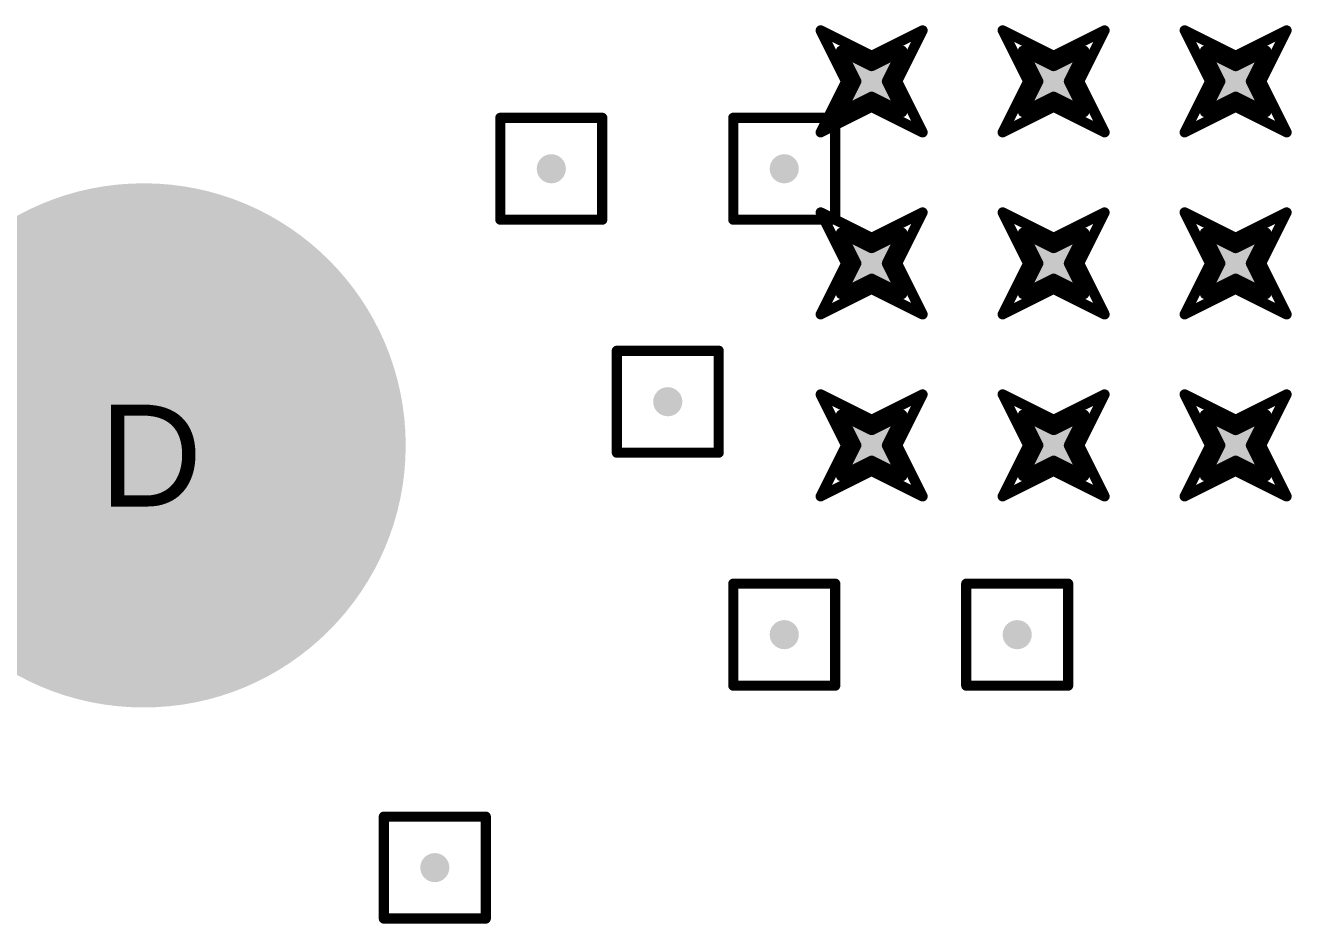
# Model space of a CAD drawing. Header units: inches. Extents: x 0 to 17, y 0 to 4.
# Drawn here: x 1.5822 to 1.9246, y 3.473 to 3.7159 of the extents above; entities that cross this region are included whole.
import ezdxf

# ---------------------------------------------------------------- set-up
doc = ezdxf.new("R2010")
doc.units = ezdxf.units.IN
doc.header["$MEASUREMENT"] = 0
for name, color, linetype in [('Drill Drawing', 1, 'Continuous'), ('Pad Holes', 156, 'Continuous'), ('Via Holes', 16, 'Continuous')]:
    doc.layers.add(name, color=color, linetype=linetype)
doc.styles.add('Arial', font='', dxfattribs={"height": 0.2})
doc.styles.get('Arial').set_extended_font_data('Arial')

# ---------------------------------------------------------------- blocks, each defined once
blk = doc.blocks.new('123A_30M00_33')
at = {"layer": 'Pad Holes'}
h = blk.add_hatch(color=7, dxfattribs=at)
edge = h.paths.add_edge_path()
edge.add_arc((0, -1.59449), 0.07087, 0, 360)

msp = doc.modelspace()

# ---------------------------------------------------------------- hatches: boundary and pattern name
at = {"layer": 'Via Holes'}
h = msp.add_hatch(color=7, dxfattribs=at)
edge = h.paths.add_edge_path()
edge.add_arc((1.81102, 3.70079), 0.00787, 0, 360)
h = msp.add_hatch(color=7, dxfattribs=at)
edge = h.paths.add_edge_path()
edge.add_arc((1.86024, 3.70079), 0.00787, 0, 360)
h = msp.add_hatch(color=7, dxfattribs=at)
edge = h.paths.add_edge_path()
edge.add_arc((1.90945, 3.70079), 0.00787, 0, 360)
h = msp.add_hatch(color=7, dxfattribs=at)
edge = h.paths.add_edge_path()
edge.add_arc((1.72441, 3.67716), 0.00394, 0, 360)
h = msp.add_hatch(color=7, dxfattribs=at)
edge = h.paths.add_edge_path()
edge.add_arc((1.7874, 3.67716), 0.00394, 0, 360)
h = msp.add_hatch(color=7, dxfattribs=at)
edge = h.paths.add_edge_path()
edge.add_arc((1.81102, 3.65157), 0.00787, 0, 360)
h = msp.add_hatch(color=7, dxfattribs=at)
edge = h.paths.add_edge_path()
edge.add_arc((1.86024, 3.65157), 0.00787, 0, 360)
h = msp.add_hatch(color=7, dxfattribs=at)
edge = h.paths.add_edge_path()
edge.add_arc((1.90945, 3.65157), 0.00787, 0, 360)
h = msp.add_hatch(color=7, dxfattribs=at)
edge = h.paths.add_edge_path()
edge.add_arc((1.7559, 3.61417), 0.00394, 0, 360)
h = msp.add_hatch(color=7, dxfattribs=at)
edge = h.paths.add_edge_path()
edge.add_arc((1.81102, 3.60236), 0.00787, 0, 360)
h = msp.add_hatch(color=7, dxfattribs=at)
edge = h.paths.add_edge_path()
edge.add_arc((1.86024, 3.60236), 0.00787, 0, 360)
h = msp.add_hatch(color=7, dxfattribs=at)
edge = h.paths.add_edge_path()
edge.add_arc((1.90945, 3.60236), 0.00787, 0, 360)
h = msp.add_hatch(color=7, dxfattribs=at)
edge = h.paths.add_edge_path()
edge.add_arc((1.7874, 3.55118), 0.00394, 0, 360)
h = msp.add_hatch(color=7, dxfattribs=at)
edge = h.paths.add_edge_path()
edge.add_arc((1.85039, 3.55118), 0.00394, 0, 360)
h = msp.add_hatch(color=7, dxfattribs=at)
edge = h.paths.add_edge_path()
edge.add_arc((1.69291, 3.48819), 0.00394, 0, 360)

# ---------------------------------------------------------------- linework, layer by layer
at = {"layer": 'Drill Drawing'}
for points in [[(1.79724, 3.71457, 0.00276, 0.00276, 0), (1.81102, 3.70768, 0.00276, 0.00276, 0)], [(1.79724, 3.71457, 0.00276, 0.00276, 0), (1.80413, 3.70079, 0.00276, 0.00276, 0)], [(1.81102, 3.70768, 0.00276, 0.00276, 0), (1.8248, 3.71457, 0.00276, 0.00276, 0)], [(1.81791, 3.70079, 0.00276, 0.00276, 0), (1.8248, 3.71457, 0.00276, 0.00276, 0)], [(1.84646, 3.71457, 0.00276, 0.00276, 0), (1.86024, 3.70768, 0.00276, 0.00276, 0)], [(1.84646, 3.71457, 0.00276, 0.00276, 0), (1.85335, 3.70079, 0.00276, 0.00276, 0)], [(1.86024, 3.70768, 0.00276, 0.00276, 0), (1.87402, 3.71457, 0.00276, 0.00276, 0)], [(1.86713, 3.70079, 0.00276, 0.00276, 0), (1.87402, 3.71457, 0.00276, 0.00276, 0)], [(1.89567, 3.71457, 0.00276, 0.00276, 0), (1.90945, 3.70768, 0.00276, 0.00276, 0)], [(1.89567, 3.71457, 0.00276, 0.00276, 0), (1.90256, 3.70079, 0.00276, 0.00276, 0)], [(1.90945, 3.70768, 0.00276, 0.00276, 0), (1.92323, 3.71457, 0.00276, 0.00276, 0)], [(1.91634, 3.70079, 0.00276, 0.00276, 0), (1.92323, 3.71457, 0.00276, 0.00276, 0)], [(1.80276, 3.70906, 0.00276, 0.00276, 0), (1.81102, 3.70492, 0.00276, 0.00276, 0)], [(1.80276, 3.70906, 0.00276, 0.00276, 0), (1.80689, 3.70079, 0.00276, 0.00276, 0)], [(1.81102, 3.70492, 0.00276, 0.00276, 0), (1.81929, 3.70906, 0.00276, 0.00276, 0)], [(1.81516, 3.70079, 0.00276, 0.00276, 0), (1.81929, 3.70906, 0.00276, 0.00276, 0)], [(1.85197, 3.70906, 0.00276, 0.00276, 0), (1.86024, 3.70492, 0.00276, 0.00276, 0)], [(1.85197, 3.70906, 0.00276, 0.00276, 0), (1.8561, 3.70079, 0.00276, 0.00276, 0)], [(1.86024, 3.70492, 0.00276, 0.00276, 0), (1.8685, 3.70906, 0.00276, 0.00276, 0)], [(1.86437, 3.70079, 0.00276, 0.00276, 0), (1.8685, 3.70906, 0.00276, 0.00276, 0)], [(1.90118, 3.70906, 0.00276, 0.00276, 0), (1.90945, 3.70492, 0.00276, 0.00276, 0)], [(1.90118, 3.70906, 0.00276, 0.00276, 0), (1.90531, 3.70079, 0.00276, 0.00276, 0)], [(1.90945, 3.70492, 0.00276, 0.00276, 0), (1.91772, 3.70906, 0.00276, 0.00276, 0)], [(1.91358, 3.70079, 0.00276, 0.00276, 0), (1.91772, 3.70906, 0.00276, 0.00276, 0)], [(1.79724, 3.68701, 0.00276, 0.00276, 0), (1.80413, 3.70079, 0.00276, 0.00276, 0)], [(1.80276, 3.69252, 0.00276, 0.00276, 0), (1.80689, 3.70079, 0.00276, 0.00276, 0)], [(1.81516, 3.70079, 0.00276, 0.00276, 0), (1.81929, 3.69252, 0.00276, 0.00276, 0)], [(1.81791, 3.70079, 0.00276, 0.00276, 0), (1.8248, 3.68701, 0.00276, 0.00276, 0)], [(1.84646, 3.68701, 0.00276, 0.00276, 0), (1.85335, 3.70079, 0.00276, 0.00276, 0)], [(1.85197, 3.69252, 0.00276, 0.00276, 0), (1.8561, 3.70079, 0.00276, 0.00276, 0)], [(1.86437, 3.70079, 0.00276, 0.00276, 0), (1.8685, 3.69252, 0.00276, 0.00276, 0)], [(1.86713, 3.70079, 0.00276, 0.00276, 0), (1.87402, 3.68701, 0.00276, 0.00276, 0)], [(1.89567, 3.68701, 0.00276, 0.00276, 0), (1.90256, 3.70079, 0.00276, 0.00276, 0)], [(1.90118, 3.69252, 0.00276, 0.00276, 0), (1.90531, 3.70079, 0.00276, 0.00276, 0)], [(1.91358, 3.70079, 0.00276, 0.00276, 0), (1.91772, 3.69252, 0.00276, 0.00276, 0)], [(1.91634, 3.70079, 0.00276, 0.00276, 0), (1.92323, 3.68701, 0.00276, 0.00276, 0)], [(1.79724, 3.68701, 0.00276, 0.00276, 0), (1.81102, 3.6939, 0.00276, 0.00276, 0)], [(1.80276, 3.69252, 0.00276, 0.00276, 0), (1.81102, 3.69665, 0.00276, 0.00276, 0)], [(1.81102, 3.69665, 0.00276, 0.00276, 0), (1.81929, 3.69252, 0.00276, 0.00276, 0)], [(1.81102, 3.6939, 0.00276, 0.00276, 0), (1.8248, 3.68701, 0.00276, 0.00276, 0)], [(1.84646, 3.68701, 0.00276, 0.00276, 0), (1.86024, 3.6939, 0.00276, 0.00276, 0)], [(1.85197, 3.69252, 0.00276, 0.00276, 0), (1.86024, 3.69665, 0.00276, 0.00276, 0)], [(1.86024, 3.69665, 0.00276, 0.00276, 0), (1.8685, 3.69252, 0.00276, 0.00276, 0)], [(1.86024, 3.6939, 0.00276, 0.00276, 0), (1.87402, 3.68701, 0.00276, 0.00276, 0)], [(1.89567, 3.68701, 0.00276, 0.00276, 0), (1.90945, 3.6939, 0.00276, 0.00276, 0)], [(1.90118, 3.69252, 0.00276, 0.00276, 0), (1.90945, 3.69665, 0.00276, 0.00276, 0)], [(1.90945, 3.69665, 0.00276, 0.00276, 0), (1.91772, 3.69252, 0.00276, 0.00276, 0)], [(1.90945, 3.6939, 0.00276, 0.00276, 0), (1.92323, 3.68701, 0.00276, 0.00276, 0)], [(1.71063, 3.69094, 0.00276, 0.00276, 0), (1.73819, 3.69094, 0.00276, 0.00276, 0)], [(1.71063, 3.66338, 0.00276, 0.00276, 0), (1.71063, 3.69094, 0.00276, 0.00276, 0)], [(1.73819, 3.66338, 0.00276, 0.00276, 0), (1.73819, 3.69094, 0.00276, 0.00276, 0)], [(1.77362, 3.69094, 0.00276, 0.00276, 0), (1.80118, 3.69094, 0.00276, 0.00276, 0)], [(1.77362, 3.66338, 0.00276, 0.00276, 0), (1.77362, 3.69094, 0.00276, 0.00276, 0)], [(1.80118, 3.66338, 0.00276, 0.00276, 0), (1.80118, 3.69094, 0.00276, 0.00276, 0)], [(1.71063, 3.66338, 0.00276, 0.00276, 0), (1.73819, 3.66338, 0.00276, 0.00276, 0)], [(1.77362, 3.66338, 0.00276, 0.00276, 0), (1.80118, 3.66338, 0.00276, 0.00276, 0)], [(1.79724, 3.66535, 0.00276, 0.00276, 0), (1.81102, 3.65846, 0.00276, 0.00276, 0)], [(1.79724, 3.66535, 0.00276, 0.00276, 0), (1.80413, 3.65157, 0.00276, 0.00276, 0)], [(1.81102, 3.65846, 0.00276, 0.00276, 0), (1.8248, 3.66535, 0.00276, 0.00276, 0)], [(1.81791, 3.65157, 0.00276, 0.00276, 0), (1.8248, 3.66535, 0.00276, 0.00276, 0)], [(1.84646, 3.66535, 0.00276, 0.00276, 0), (1.86024, 3.65846, 0.00276, 0.00276, 0)], [(1.84646, 3.66535, 0.00276, 0.00276, 0), (1.85335, 3.65157, 0.00276, 0.00276, 0)], [(1.86024, 3.65846, 0.00276, 0.00276, 0), (1.87402, 3.66535, 0.00276, 0.00276, 0)], [(1.86713, 3.65157, 0.00276, 0.00276, 0), (1.87402, 3.66535, 0.00276, 0.00276, 0)], [(1.89567, 3.66535, 0.00276, 0.00276, 0), (1.90945, 3.65846, 0.00276, 0.00276, 0)], [(1.89567, 3.66535, 0.00276, 0.00276, 0), (1.90256, 3.65157, 0.00276, 0.00276, 0)], [(1.90945, 3.65846, 0.00276, 0.00276, 0), (1.92323, 3.66535, 0.00276, 0.00276, 0)], [(1.91634, 3.65157, 0.00276, 0.00276, 0), (1.92323, 3.66535, 0.00276, 0.00276, 0)], [(1.80276, 3.65984, 0.00276, 0.00276, 0), (1.81102, 3.65571, 0.00276, 0.00276, 0)], [(1.80276, 3.65984, 0.00276, 0.00276, 0), (1.80689, 3.65157, 0.00276, 0.00276, 0)], [(1.81102, 3.65571, 0.00276, 0.00276, 0), (1.81929, 3.65984, 0.00276, 0.00276, 0)], [(1.81516, 3.65157, 0.00276, 0.00276, 0), (1.81929, 3.65984, 0.00276, 0.00276, 0)], [(1.85197, 3.65984, 0.00276, 0.00276, 0), (1.86024, 3.65571, 0.00276, 0.00276, 0)], [(1.85197, 3.65984, 0.00276, 0.00276, 0), (1.8561, 3.65157, 0.00276, 0.00276, 0)], [(1.86024, 3.65571, 0.00276, 0.00276, 0), (1.8685, 3.65984, 0.00276, 0.00276, 0)], [(1.86437, 3.65157, 0.00276, 0.00276, 0), (1.8685, 3.65984, 0.00276, 0.00276, 0)], [(1.90118, 3.65984, 0.00276, 0.00276, 0), (1.90945, 3.65571, 0.00276, 0.00276, 0)], [(1.90118, 3.65984, 0.00276, 0.00276, 0), (1.90531, 3.65157, 0.00276, 0.00276, 0)], [(1.90945, 3.65571, 0.00276, 0.00276, 0), (1.91772, 3.65984, 0.00276, 0.00276, 0)], [(1.91358, 3.65157, 0.00276, 0.00276, 0), (1.91772, 3.65984, 0.00276, 0.00276, 0)], [(1.79724, 3.63779, 0.00276, 0.00276, 0), (1.80413, 3.65157, 0.00276, 0.00276, 0)], [(1.80276, 3.64331, 0.00276, 0.00276, 0), (1.80689, 3.65157, 0.00276, 0.00276, 0)], [(1.81516, 3.65157, 0.00276, 0.00276, 0), (1.81929, 3.64331, 0.00276, 0.00276, 0)], [(1.81791, 3.65157, 0.00276, 0.00276, 0), (1.8248, 3.63779, 0.00276, 0.00276, 0)], [(1.84646, 3.63779, 0.00276, 0.00276, 0), (1.85335, 3.65157, 0.00276, 0.00276, 0)], [(1.85197, 3.64331, 0.00276, 0.00276, 0), (1.8561, 3.65157, 0.00276, 0.00276, 0)], [(1.86437, 3.65157, 0.00276, 0.00276, 0), (1.8685, 3.64331, 0.00276, 0.00276, 0)], [(1.86713, 3.65157, 0.00276, 0.00276, 0), (1.87402, 3.63779, 0.00276, 0.00276, 0)], [(1.89567, 3.63779, 0.00276, 0.00276, 0), (1.90256, 3.65157, 0.00276, 0.00276, 0)], [(1.90118, 3.64331, 0.00276, 0.00276, 0), (1.90531, 3.65157, 0.00276, 0.00276, 0)], [(1.91358, 3.65157, 0.00276, 0.00276, 0), (1.91772, 3.64331, 0.00276, 0.00276, 0)], [(1.91634, 3.65157, 0.00276, 0.00276, 0), (1.92323, 3.63779, 0.00276, 0.00276, 0)], [(1.80276, 3.64331, 0.00276, 0.00276, 0), (1.81102, 3.64744, 0.00276, 0.00276, 0)], [(1.81102, 3.64744, 0.00276, 0.00276, 0), (1.81929, 3.64331, 0.00276, 0.00276, 0)], [(1.85197, 3.64331, 0.00276, 0.00276, 0), (1.86024, 3.64744, 0.00276, 0.00276, 0)], [(1.86024, 3.64744, 0.00276, 0.00276, 0), (1.8685, 3.64331, 0.00276, 0.00276, 0)], [(1.90118, 3.64331, 0.00276, 0.00276, 0), (1.90945, 3.64744, 0.00276, 0.00276, 0)], [(1.90945, 3.64744, 0.00276, 0.00276, 0), (1.91772, 3.64331, 0.00276, 0.00276, 0)], [(1.79724, 3.63779, 0.00276, 0.00276, 0), (1.81102, 3.64468, 0.00276, 0.00276, 0)], [(1.81102, 3.64468, 0.00276, 0.00276, 0), (1.8248, 3.63779, 0.00276, 0.00276, 0)], [(1.84646, 3.63779, 0.00276, 0.00276, 0), (1.86024, 3.64468, 0.00276, 0.00276, 0)], [(1.86024, 3.64468, 0.00276, 0.00276, 0), (1.87402, 3.63779, 0.00276, 0.00276, 0)], [(1.89567, 3.63779, 0.00276, 0.00276, 0), (1.90945, 3.64468, 0.00276, 0.00276, 0)], [(1.90945, 3.64468, 0.00276, 0.00276, 0), (1.92323, 3.63779, 0.00276, 0.00276, 0)], [(1.74212, 3.62795, 0.00276, 0.00276, 0), (1.76968, 3.62795, 0.00276, 0.00276, 0)], [(1.74212, 3.60039, 0.00276, 0.00276, 0), (1.74212, 3.62795, 0.00276, 0.00276, 0)], [(1.76968, 3.60039, 0.00276, 0.00276, 0), (1.76968, 3.62795, 0.00276, 0.00276, 0)], [(1.79724, 3.61614, 0.00276, 0.00276, 0), (1.81102, 3.60925, 0.00276, 0.00276, 0)], [(1.79724, 3.61614, 0.00276, 0.00276, 0), (1.80413, 3.60236, 0.00276, 0.00276, 0)], [(1.81102, 3.60925, 0.00276, 0.00276, 0), (1.8248, 3.61614, 0.00276, 0.00276, 0)], [(1.81791, 3.60236, 0.00276, 0.00276, 0), (1.8248, 3.61614, 0.00276, 0.00276, 0)], [(1.84646, 3.61614, 0.00276, 0.00276, 0), (1.86024, 3.60925, 0.00276, 0.00276, 0)], [(1.84646, 3.61614, 0.00276, 0.00276, 0), (1.85335, 3.60236, 0.00276, 0.00276, 0)], [(1.86024, 3.60925, 0.00276, 0.00276, 0), (1.87402, 3.61614, 0.00276, 0.00276, 0)], [(1.86713, 3.60236, 0.00276, 0.00276, 0), (1.87402, 3.61614, 0.00276, 0.00276, 0)], [(1.89567, 3.61614, 0.00276, 0.00276, 0), (1.90945, 3.60925, 0.00276, 0.00276, 0)], [(1.89567, 3.61614, 0.00276, 0.00276, 0), (1.90256, 3.60236, 0.00276, 0.00276, 0)], [(1.90945, 3.60925, 0.00276, 0.00276, 0), (1.92323, 3.61614, 0.00276, 0.00276, 0)], [(1.91634, 3.60236, 0.00276, 0.00276, 0), (1.92323, 3.61614, 0.00276, 0.00276, 0)], [(1.80276, 3.61063, 0.00276, 0.00276, 0), (1.81102, 3.6065, 0.00276, 0.00276, 0)], [(1.80276, 3.61063, 0.00276, 0.00276, 0), (1.80689, 3.60236, 0.00276, 0.00276, 0)], [(1.81102, 3.6065, 0.00276, 0.00276, 0), (1.81929, 3.61063, 0.00276, 0.00276, 0)], [(1.81516, 3.60236, 0.00276, 0.00276, 0), (1.81929, 3.61063, 0.00276, 0.00276, 0)], [(1.85197, 3.61063, 0.00276, 0.00276, 0), (1.86024, 3.6065, 0.00276, 0.00276, 0)], [(1.85197, 3.61063, 0.00276, 0.00276, 0), (1.8561, 3.60236, 0.00276, 0.00276, 0)], [(1.86024, 3.6065, 0.00276, 0.00276, 0), (1.8685, 3.61063, 0.00276, 0.00276, 0)], [(1.86437, 3.60236, 0.00276, 0.00276, 0), (1.8685, 3.61063, 0.00276, 0.00276, 0)], [(1.90118, 3.61063, 0.00276, 0.00276, 0), (1.90945, 3.6065, 0.00276, 0.00276, 0)], [(1.90118, 3.61063, 0.00276, 0.00276, 0), (1.90531, 3.60236, 0.00276, 0.00276, 0)], [(1.90945, 3.6065, 0.00276, 0.00276, 0), (1.91772, 3.61063, 0.00276, 0.00276, 0)], [(1.91358, 3.60236, 0.00276, 0.00276, 0), (1.91772, 3.61063, 0.00276, 0.00276, 0)], [(1.79724, 3.58858, 0.00276, 0.00276, 0), (1.80413, 3.60236, 0.00276, 0.00276, 0)], [(1.80276, 3.59409, 0.00276, 0.00276, 0), (1.80689, 3.60236, 0.00276, 0.00276, 0)], [(1.81516, 3.60236, 0.00276, 0.00276, 0), (1.81929, 3.59409, 0.00276, 0.00276, 0)], [(1.81791, 3.60236, 0.00276, 0.00276, 0), (1.8248, 3.58858, 0.00276, 0.00276, 0)], [(1.84646, 3.58858, 0.00276, 0.00276, 0), (1.85335, 3.60236, 0.00276, 0.00276, 0)], [(1.85197, 3.59409, 0.00276, 0.00276, 0), (1.8561, 3.60236, 0.00276, 0.00276, 0)], [(1.86437, 3.60236, 0.00276, 0.00276, 0), (1.8685, 3.59409, 0.00276, 0.00276, 0)], [(1.86713, 3.60236, 0.00276, 0.00276, 0), (1.87402, 3.58858, 0.00276, 0.00276, 0)], [(1.89567, 3.58858, 0.00276, 0.00276, 0), (1.90256, 3.60236, 0.00276, 0.00276, 0)], [(1.90118, 3.59409, 0.00276, 0.00276, 0), (1.90531, 3.60236, 0.00276, 0.00276, 0)], [(1.91358, 3.60236, 0.00276, 0.00276, 0), (1.91772, 3.59409, 0.00276, 0.00276, 0)], [(1.91634, 3.60236, 0.00276, 0.00276, 0), (1.92323, 3.58858, 0.00276, 0.00276, 0)], [(1.74212, 3.60039, 0.00276, 0.00276, 0), (1.76968, 3.60039, 0.00276, 0.00276, 0)], [(1.80276, 3.59409, 0.00276, 0.00276, 0), (1.81102, 3.59823, 0.00276, 0.00276, 0)], [(1.81102, 3.59823, 0.00276, 0.00276, 0), (1.81929, 3.59409, 0.00276, 0.00276, 0)], [(1.85197, 3.59409, 0.00276, 0.00276, 0), (1.86024, 3.59823, 0.00276, 0.00276, 0)], [(1.86024, 3.59823, 0.00276, 0.00276, 0), (1.8685, 3.59409, 0.00276, 0.00276, 0)], [(1.90118, 3.59409, 0.00276, 0.00276, 0), (1.90945, 3.59823, 0.00276, 0.00276, 0)], [(1.90945, 3.59823, 0.00276, 0.00276, 0), (1.91772, 3.59409, 0.00276, 0.00276, 0)], [(1.79724, 3.58858, 0.00276, 0.00276, 0), (1.81102, 3.59547, 0.00276, 0.00276, 0)], [(1.81102, 3.59547, 0.00276, 0.00276, 0), (1.8248, 3.58858, 0.00276, 0.00276, 0)], [(1.84646, 3.58858, 0.00276, 0.00276, 0), (1.86024, 3.59547, 0.00276, 0.00276, 0)], [(1.86024, 3.59547, 0.00276, 0.00276, 0), (1.87402, 3.58858, 0.00276, 0.00276, 0)], [(1.89567, 3.58858, 0.00276, 0.00276, 0), (1.90945, 3.59547, 0.00276, 0.00276, 0)], [(1.90945, 3.59547, 0.00276, 0.00276, 0), (1.92323, 3.58858, 0.00276, 0.00276, 0)], [(1.77362, 3.56496, 0.00276, 0.00276, 0), (1.80118, 3.56496, 0.00276, 0.00276, 0)], [(1.77362, 3.5374, 0.00276, 0.00276, 0), (1.77362, 3.56496, 0.00276, 0.00276, 0)], [(1.80118, 3.5374, 0.00276, 0.00276, 0), (1.80118, 3.56496, 0.00276, 0.00276, 0)], [(1.83661, 3.56496, 0.00276, 0.00276, 0), (1.86417, 3.56496, 0.00276, 0.00276, 0)], [(1.83661, 3.5374, 0.00276, 0.00276, 0), (1.83661, 3.56496, 0.00276, 0.00276, 0)], [(1.86417, 3.5374, 0.00276, 0.00276, 0), (1.86417, 3.56496, 0.00276, 0.00276, 0)], [(1.77362, 3.5374, 0.00276, 0.00276, 0), (1.80118, 3.5374, 0.00276, 0.00276, 0)], [(1.83661, 3.5374, 0.00276, 0.00276, 0), (1.86417, 3.5374, 0.00276, 0.00276, 0)], [(1.67913, 3.50197, 0.00276, 0.00276, 0), (1.70669, 3.50197, 0.00276, 0.00276, 0)], [(1.67913, 3.47441, 0.00276, 0.00276, 0), (1.67913, 3.50197, 0.00276, 0.00276, 0)], [(1.70669, 3.47441, 0.00276, 0.00276, 0), (1.70669, 3.50197, 0.00276, 0.00276, 0)], [(1.67913, 3.47441, 0.00276, 0.00276, 0), (1.70669, 3.47441, 0.00276, 0.00276, 0)]]:
    msp.add_lwpolyline(points, format="xyseb", dxfattribs=at)
for points in [[(1.79656, 3.71457, 0.00138, 0.00138, 1), (1.79793, 3.71457, 0.00138, 0.00138, 1)], [(1.79656, 3.71457, 0.00138, 0.00138, 1), (1.79793, 3.71457, 0.00138, 0.00138, 1)], [(1.82411, 3.71457, 0.00138, 0.00138, 1), (1.82549, 3.71457, 0.00138, 0.00138, 1)], [(1.82411, 3.71457, 0.00138, 0.00138, 1), (1.82549, 3.71457, 0.00138, 0.00138, 1)], [(1.84577, 3.71457, 0.00138, 0.00138, 1), (1.84715, 3.71457, 0.00138, 0.00138, 1)], [(1.84577, 3.71457, 0.00138, 0.00138, 1), (1.84715, 3.71457, 0.00138, 0.00138, 1)], [(1.87333, 3.71457, 0.00138, 0.00138, 1), (1.8747, 3.71457, 0.00138, 0.00138, 1)], [(1.87333, 3.71457, 0.00138, 0.00138, 1), (1.8747, 3.71457, 0.00138, 0.00138, 1)], [(1.89498, 3.71457, 0.00138, 0.00138, 1), (1.89636, 3.71457, 0.00138, 0.00138, 1)], [(1.89498, 3.71457, 0.00138, 0.00138, 1), (1.89636, 3.71457, 0.00138, 0.00138, 1)], [(1.92254, 3.71457, 0.00138, 0.00138, 1), (1.92392, 3.71457, 0.00138, 0.00138, 1)], [(1.92254, 3.71457, 0.00138, 0.00138, 1), (1.92392, 3.71457, 0.00138, 0.00138, 1)], [(1.80207, 3.70906, 0.00138, 0.00138, 1), (1.80345, 3.70906, 0.00138, 0.00138, 1)], [(1.80207, 3.70906, 0.00138, 0.00138, 1), (1.80345, 3.70906, 0.00138, 0.00138, 1)], [(1.81034, 3.70768, 0.00138, 0.00138, 1), (1.81171, 3.70768, 0.00138, 0.00138, 1)], [(1.81034, 3.70768, 0.00138, 0.00138, 1), (1.81171, 3.70768, 0.00138, 0.00138, 1)], [(1.8186, 3.70906, 0.00138, 0.00138, 1), (1.81998, 3.70906, 0.00138, 0.00138, 1)], [(1.8186, 3.70906, 0.00138, 0.00138, 1), (1.81998, 3.70906, 0.00138, 0.00138, 1)], [(1.85128, 3.70906, 0.00138, 0.00138, 1), (1.85266, 3.70906, 0.00138, 0.00138, 1)], [(1.85128, 3.70906, 0.00138, 0.00138, 1), (1.85266, 3.70906, 0.00138, 0.00138, 1)], [(1.85955, 3.70768, 0.00138, 0.00138, 1), (1.86092, 3.70768, 0.00138, 0.00138, 1)], [(1.85955, 3.70768, 0.00138, 0.00138, 1), (1.86092, 3.70768, 0.00138, 0.00138, 1)], [(1.86781, 3.70906, 0.00138, 0.00138, 1), (1.86919, 3.70906, 0.00138, 0.00138, 1)], [(1.86781, 3.70906, 0.00138, 0.00138, 1), (1.86919, 3.70906, 0.00138, 0.00138, 1)], [(1.90049, 3.70906, 0.00138, 0.00138, 1), (1.90187, 3.70906, 0.00138, 0.00138, 1)], [(1.90049, 3.70906, 0.00138, 0.00138, 1), (1.90187, 3.70906, 0.00138, 0.00138, 1)], [(1.90876, 3.70768, 0.00138, 0.00138, 1), (1.91014, 3.70768, 0.00138, 0.00138, 1)], [(1.90876, 3.70768, 0.00138, 0.00138, 1), (1.91014, 3.70768, 0.00138, 0.00138, 1)], [(1.91703, 3.70906, 0.00138, 0.00138, 1), (1.9184, 3.70906, 0.00138, 0.00138, 1)], [(1.91703, 3.70906, 0.00138, 0.00138, 1), (1.9184, 3.70906, 0.00138, 0.00138, 1)], [(1.81034, 3.70492, 0.00138, 0.00138, 1), (1.81171, 3.70492, 0.00138, 0.00138, 1)], [(1.81034, 3.70492, 0.00138, 0.00138, 1), (1.81171, 3.70492, 0.00138, 0.00138, 1)], [(1.85955, 3.70492, 0.00138, 0.00138, 1), (1.86092, 3.70492, 0.00138, 0.00138, 1)], [(1.85955, 3.70492, 0.00138, 0.00138, 1), (1.86092, 3.70492, 0.00138, 0.00138, 1)], [(1.90876, 3.70492, 0.00138, 0.00138, 1), (1.91014, 3.70492, 0.00138, 0.00138, 1)], [(1.90876, 3.70492, 0.00138, 0.00138, 1), (1.91014, 3.70492, 0.00138, 0.00138, 1)], [(1.80345, 3.70079, 0.00138, 0.00138, 1), (1.80482, 3.70079, 0.00138, 0.00138, 1)], [(1.80345, 3.70079, 0.00138, 0.00138, 1), (1.80482, 3.70079, 0.00138, 0.00138, 1)], [(1.8062, 3.70079, 0.00138, 0.00138, 1), (1.80758, 3.70079, 0.00138, 0.00138, 1)], [(1.8062, 3.70079, 0.00138, 0.00138, 1), (1.80758, 3.70079, 0.00138, 0.00138, 1)], [(1.81447, 3.70079, 0.00138, 0.00138, 1), (1.81585, 3.70079, 0.00138, 0.00138, 1)], [(1.81447, 3.70079, 0.00138, 0.00138, 1), (1.81585, 3.70079, 0.00138, 0.00138, 1)], [(1.81722, 3.70079, 0.00138, 0.00138, 1), (1.8186, 3.70079, 0.00138, 0.00138, 1)], [(1.81722, 3.70079, 0.00138, 0.00138, 1), (1.8186, 3.70079, 0.00138, 0.00138, 1)], [(1.85266, 3.70079, 0.00138, 0.00138, 1), (1.85404, 3.70079, 0.00138, 0.00138, 1)], [(1.85266, 3.70079, 0.00138, 0.00138, 1), (1.85404, 3.70079, 0.00138, 0.00138, 1)], [(1.85541, 3.70079, 0.00138, 0.00138, 1), (1.85679, 3.70079, 0.00138, 0.00138, 1)], [(1.85541, 3.70079, 0.00138, 0.00138, 1), (1.85679, 3.70079, 0.00138, 0.00138, 1)], [(1.86368, 3.70079, 0.00138, 0.00138, 1), (1.86506, 3.70079, 0.00138, 0.00138, 1)], [(1.86368, 3.70079, 0.00138, 0.00138, 1), (1.86506, 3.70079, 0.00138, 0.00138, 1)], [(1.86644, 3.70079, 0.00138, 0.00138, 1), (1.86781, 3.70079, 0.00138, 0.00138, 1)], [(1.86644, 3.70079, 0.00138, 0.00138, 1), (1.86781, 3.70079, 0.00138, 0.00138, 1)], [(1.90187, 3.70079, 0.00138, 0.00138, 1), (1.90325, 3.70079, 0.00138, 0.00138, 1)], [(1.90187, 3.70079, 0.00138, 0.00138, 1), (1.90325, 3.70079, 0.00138, 0.00138, 1)], [(1.90463, 3.70079, 0.00138, 0.00138, 1), (1.906, 3.70079, 0.00138, 0.00138, 1)], [(1.90463, 3.70079, 0.00138, 0.00138, 1), (1.906, 3.70079, 0.00138, 0.00138, 1)], [(1.91289, 3.70079, 0.00138, 0.00138, 1), (1.91427, 3.70079, 0.00138, 0.00138, 1)], [(1.91289, 3.70079, 0.00138, 0.00138, 1), (1.91427, 3.70079, 0.00138, 0.00138, 1)], [(1.91565, 3.70079, 0.00138, 0.00138, 1), (1.91703, 3.70079, 0.00138, 0.00138, 1)], [(1.91565, 3.70079, 0.00138, 0.00138, 1), (1.91703, 3.70079, 0.00138, 0.00138, 1)], [(1.81034, 3.69665, 0.00138, 0.00138, 1), (1.81171, 3.69665, 0.00138, 0.00138, 1)], [(1.81034, 3.69665, 0.00138, 0.00138, 1), (1.81171, 3.69665, 0.00138, 0.00138, 1)], [(1.81034, 3.6939, 0.00138, 0.00138, 1), (1.81171, 3.6939, 0.00138, 0.00138, 1)], [(1.81034, 3.6939, 0.00138, 0.00138, 1), (1.81171, 3.6939, 0.00138, 0.00138, 1)], [(1.85955, 3.69665, 0.00138, 0.00138, 1), (1.86092, 3.69665, 0.00138, 0.00138, 1)], [(1.85955, 3.69665, 0.00138, 0.00138, 1), (1.86092, 3.69665, 0.00138, 0.00138, 1)], [(1.85955, 3.6939, 0.00138, 0.00138, 1), (1.86092, 3.6939, 0.00138, 0.00138, 1)], [(1.85955, 3.6939, 0.00138, 0.00138, 1), (1.86092, 3.6939, 0.00138, 0.00138, 1)], [(1.90876, 3.69665, 0.00138, 0.00138, 1), (1.91014, 3.69665, 0.00138, 0.00138, 1)], [(1.90876, 3.69665, 0.00138, 0.00138, 1), (1.91014, 3.69665, 0.00138, 0.00138, 1)], [(1.90876, 3.6939, 0.00138, 0.00138, 1), (1.91014, 3.6939, 0.00138, 0.00138, 1)], [(1.90876, 3.6939, 0.00138, 0.00138, 1), (1.91014, 3.6939, 0.00138, 0.00138, 1)], [(1.70994, 3.69094, 0.00138, 0.00138, 1), (1.71132, 3.69094, 0.00138, 0.00138, 1)], [(1.70994, 3.69094, 0.00138, 0.00138, 1), (1.71132, 3.69094, 0.00138, 0.00138, 1)], [(1.7375, 3.69094, 0.00138, 0.00138, 1), (1.73888, 3.69094, 0.00138, 0.00138, 1)], [(1.7375, 3.69094, 0.00138, 0.00138, 1), (1.73888, 3.69094, 0.00138, 0.00138, 1)], [(1.77293, 3.69094, 0.00138, 0.00138, 1), (1.77431, 3.69094, 0.00138, 0.00138, 1)], [(1.77293, 3.69094, 0.00138, 0.00138, 1), (1.77431, 3.69094, 0.00138, 0.00138, 1)], [(1.80049, 3.69094, 0.00138, 0.00138, 1), (1.80187, 3.69094, 0.00138, 0.00138, 1)], [(1.80049, 3.69094, 0.00138, 0.00138, 1), (1.80187, 3.69094, 0.00138, 0.00138, 1)], [(1.80207, 3.69252, 0.00138, 0.00138, 1), (1.80345, 3.69252, 0.00138, 0.00138, 1)], [(1.80207, 3.69252, 0.00138, 0.00138, 1), (1.80345, 3.69252, 0.00138, 0.00138, 1)], [(1.8186, 3.69252, 0.00138, 0.00138, 1), (1.81998, 3.69252, 0.00138, 0.00138, 1)], [(1.8186, 3.69252, 0.00138, 0.00138, 1), (1.81998, 3.69252, 0.00138, 0.00138, 1)], [(1.85128, 3.69252, 0.00138, 0.00138, 1), (1.85266, 3.69252, 0.00138, 0.00138, 1)], [(1.85128, 3.69252, 0.00138, 0.00138, 1), (1.85266, 3.69252, 0.00138, 0.00138, 1)], [(1.86781, 3.69252, 0.00138, 0.00138, 1), (1.86919, 3.69252, 0.00138, 0.00138, 1)], [(1.86781, 3.69252, 0.00138, 0.00138, 1), (1.86919, 3.69252, 0.00138, 0.00138, 1)], [(1.90049, 3.69252, 0.00138, 0.00138, 1), (1.90187, 3.69252, 0.00138, 0.00138, 1)], [(1.90049, 3.69252, 0.00138, 0.00138, 1), (1.90187, 3.69252, 0.00138, 0.00138, 1)], [(1.91703, 3.69252, 0.00138, 0.00138, 1), (1.9184, 3.69252, 0.00138, 0.00138, 1)], [(1.91703, 3.69252, 0.00138, 0.00138, 1), (1.9184, 3.69252, 0.00138, 0.00138, 1)], [(1.79656, 3.68701, 0.00138, 0.00138, 1), (1.79793, 3.68701, 0.00138, 0.00138, 1)], [(1.79656, 3.68701, 0.00138, 0.00138, 1), (1.79793, 3.68701, 0.00138, 0.00138, 1)], [(1.82411, 3.68701, 0.00138, 0.00138, 1), (1.82549, 3.68701, 0.00138, 0.00138, 1)], [(1.82411, 3.68701, 0.00138, 0.00138, 1), (1.82549, 3.68701, 0.00138, 0.00138, 1)], [(1.84577, 3.68701, 0.00138, 0.00138, 1), (1.84715, 3.68701, 0.00138, 0.00138, 1)], [(1.84577, 3.68701, 0.00138, 0.00138, 1), (1.84715, 3.68701, 0.00138, 0.00138, 1)], [(1.87333, 3.68701, 0.00138, 0.00138, 1), (1.8747, 3.68701, 0.00138, 0.00138, 1)], [(1.87333, 3.68701, 0.00138, 0.00138, 1), (1.8747, 3.68701, 0.00138, 0.00138, 1)], [(1.89498, 3.68701, 0.00138, 0.00138, 1), (1.89636, 3.68701, 0.00138, 0.00138, 1)], [(1.89498, 3.68701, 0.00138, 0.00138, 1), (1.89636, 3.68701, 0.00138, 0.00138, 1)], [(1.92254, 3.68701, 0.00138, 0.00138, 1), (1.92392, 3.68701, 0.00138, 0.00138, 1)], [(1.92254, 3.68701, 0.00138, 0.00138, 1), (1.92392, 3.68701, 0.00138, 0.00138, 1)], [(1.70994, 3.66338, 0.00138, 0.00138, 1), (1.71132, 3.66338, 0.00138, 0.00138, 1)], [(1.70994, 3.66338, 0.00138, 0.00138, 1), (1.71132, 3.66338, 0.00138, 0.00138, 1)], [(1.7375, 3.66338, 0.00138, 0.00138, 1), (1.73888, 3.66338, 0.00138, 0.00138, 1)], [(1.7375, 3.66338, 0.00138, 0.00138, 1), (1.73888, 3.66338, 0.00138, 0.00138, 1)], [(1.77293, 3.66338, 0.00138, 0.00138, 1), (1.77431, 3.66338, 0.00138, 0.00138, 1)], [(1.77293, 3.66338, 0.00138, 0.00138, 1), (1.77431, 3.66338, 0.00138, 0.00138, 1)], [(1.79656, 3.66535, 0.00138, 0.00138, 1), (1.79793, 3.66535, 0.00138, 0.00138, 1)], [(1.79656, 3.66535, 0.00138, 0.00138, 1), (1.79793, 3.66535, 0.00138, 0.00138, 1)], [(1.80049, 3.66338, 0.00138, 0.00138, 1), (1.80187, 3.66338, 0.00138, 0.00138, 1)], [(1.80049, 3.66338, 0.00138, 0.00138, 1), (1.80187, 3.66338, 0.00138, 0.00138, 1)], [(1.82411, 3.66535, 0.00138, 0.00138, 1), (1.82549, 3.66535, 0.00138, 0.00138, 1)], [(1.82411, 3.66535, 0.00138, 0.00138, 1), (1.82549, 3.66535, 0.00138, 0.00138, 1)], [(1.84577, 3.66535, 0.00138, 0.00138, 1), (1.84715, 3.66535, 0.00138, 0.00138, 1)], [(1.84577, 3.66535, 0.00138, 0.00138, 1), (1.84715, 3.66535, 0.00138, 0.00138, 1)], [(1.87333, 3.66535, 0.00138, 0.00138, 1), (1.8747, 3.66535, 0.00138, 0.00138, 1)], [(1.87333, 3.66535, 0.00138, 0.00138, 1), (1.8747, 3.66535, 0.00138, 0.00138, 1)], [(1.89498, 3.66535, 0.00138, 0.00138, 1), (1.89636, 3.66535, 0.00138, 0.00138, 1)], [(1.89498, 3.66535, 0.00138, 0.00138, 1), (1.89636, 3.66535, 0.00138, 0.00138, 1)], [(1.92254, 3.66535, 0.00138, 0.00138, 1), (1.92392, 3.66535, 0.00138, 0.00138, 1)], [(1.92254, 3.66535, 0.00138, 0.00138, 1), (1.92392, 3.66535, 0.00138, 0.00138, 1)], [(1.80207, 3.65984, 0.00138, 0.00138, 1), (1.80345, 3.65984, 0.00138, 0.00138, 1)], [(1.80207, 3.65984, 0.00138, 0.00138, 1), (1.80345, 3.65984, 0.00138, 0.00138, 1)], [(1.8186, 3.65984, 0.00138, 0.00138, 1), (1.81998, 3.65984, 0.00138, 0.00138, 1)], [(1.8186, 3.65984, 0.00138, 0.00138, 1), (1.81998, 3.65984, 0.00138, 0.00138, 1)], [(1.85128, 3.65984, 0.00138, 0.00138, 1), (1.85266, 3.65984, 0.00138, 0.00138, 1)], [(1.85128, 3.65984, 0.00138, 0.00138, 1), (1.85266, 3.65984, 0.00138, 0.00138, 1)], [(1.86781, 3.65984, 0.00138, 0.00138, 1), (1.86919, 3.65984, 0.00138, 0.00138, 1)], [(1.86781, 3.65984, 0.00138, 0.00138, 1), (1.86919, 3.65984, 0.00138, 0.00138, 1)], [(1.90049, 3.65984, 0.00138, 0.00138, 1), (1.90187, 3.65984, 0.00138, 0.00138, 1)], [(1.90049, 3.65984, 0.00138, 0.00138, 1), (1.90187, 3.65984, 0.00138, 0.00138, 1)], [(1.91703, 3.65984, 0.00138, 0.00138, 1), (1.9184, 3.65984, 0.00138, 0.00138, 1)], [(1.91703, 3.65984, 0.00138, 0.00138, 1), (1.9184, 3.65984, 0.00138, 0.00138, 1)], [(1.81034, 3.65846, 0.00138, 0.00138, 1), (1.81171, 3.65846, 0.00138, 0.00138, 1)], [(1.81034, 3.65846, 0.00138, 0.00138, 1), (1.81171, 3.65846, 0.00138, 0.00138, 1)], [(1.81034, 3.65571, 0.00138, 0.00138, 1), (1.81171, 3.65571, 0.00138, 0.00138, 1)], [(1.81034, 3.65571, 0.00138, 0.00138, 1), (1.81171, 3.65571, 0.00138, 0.00138, 1)], [(1.85955, 3.65846, 0.00138, 0.00138, 1), (1.86092, 3.65846, 0.00138, 0.00138, 1)], [(1.85955, 3.65846, 0.00138, 0.00138, 1), (1.86092, 3.65846, 0.00138, 0.00138, 1)], [(1.85955, 3.65571, 0.00138, 0.00138, 1), (1.86092, 3.65571, 0.00138, 0.00138, 1)], [(1.85955, 3.65571, 0.00138, 0.00138, 1), (1.86092, 3.65571, 0.00138, 0.00138, 1)], [(1.90876, 3.65846, 0.00138, 0.00138, 1), (1.91014, 3.65846, 0.00138, 0.00138, 1)], [(1.90876, 3.65846, 0.00138, 0.00138, 1), (1.91014, 3.65846, 0.00138, 0.00138, 1)], [(1.90876, 3.65571, 0.00138, 0.00138, 1), (1.91014, 3.65571, 0.00138, 0.00138, 1)], [(1.90876, 3.65571, 0.00138, 0.00138, 1), (1.91014, 3.65571, 0.00138, 0.00138, 1)], [(1.80345, 3.65157, 0.00138, 0.00138, 1), (1.80482, 3.65157, 0.00138, 0.00138, 1)], [(1.80345, 3.65157, 0.00138, 0.00138, 1), (1.80482, 3.65157, 0.00138, 0.00138, 1)], [(1.8062, 3.65157, 0.00138, 0.00138, 1), (1.80758, 3.65157, 0.00138, 0.00138, 1)], [(1.8062, 3.65157, 0.00138, 0.00138, 1), (1.80758, 3.65157, 0.00138, 0.00138, 1)], [(1.81447, 3.65157, 0.00138, 0.00138, 1), (1.81585, 3.65157, 0.00138, 0.00138, 1)], [(1.81447, 3.65157, 0.00138, 0.00138, 1), (1.81585, 3.65157, 0.00138, 0.00138, 1)], [(1.81722, 3.65157, 0.00138, 0.00138, 1), (1.8186, 3.65157, 0.00138, 0.00138, 1)], [(1.81722, 3.65157, 0.00138, 0.00138, 1), (1.8186, 3.65157, 0.00138, 0.00138, 1)], [(1.85266, 3.65157, 0.00138, 0.00138, 1), (1.85404, 3.65157, 0.00138, 0.00138, 1)], [(1.85266, 3.65157, 0.00138, 0.00138, 1), (1.85404, 3.65157, 0.00138, 0.00138, 1)], [(1.85541, 3.65157, 0.00138, 0.00138, 1), (1.85679, 3.65157, 0.00138, 0.00138, 1)], [(1.85541, 3.65157, 0.00138, 0.00138, 1), (1.85679, 3.65157, 0.00138, 0.00138, 1)], [(1.86368, 3.65157, 0.00138, 0.00138, 1), (1.86506, 3.65157, 0.00138, 0.00138, 1)], [(1.86368, 3.65157, 0.00138, 0.00138, 1), (1.86506, 3.65157, 0.00138, 0.00138, 1)], [(1.86644, 3.65157, 0.00138, 0.00138, 1), (1.86781, 3.65157, 0.00138, 0.00138, 1)], [(1.86644, 3.65157, 0.00138, 0.00138, 1), (1.86781, 3.65157, 0.00138, 0.00138, 1)], [(1.90187, 3.65157, 0.00138, 0.00138, 1), (1.90325, 3.65157, 0.00138, 0.00138, 1)], [(1.90187, 3.65157, 0.00138, 0.00138, 1), (1.90325, 3.65157, 0.00138, 0.00138, 1)], [(1.90463, 3.65157, 0.00138, 0.00138, 1), (1.906, 3.65157, 0.00138, 0.00138, 1)], [(1.90463, 3.65157, 0.00138, 0.00138, 1), (1.906, 3.65157, 0.00138, 0.00138, 1)], [(1.91289, 3.65157, 0.00138, 0.00138, 1), (1.91427, 3.65157, 0.00138, 0.00138, 1)], [(1.91289, 3.65157, 0.00138, 0.00138, 1), (1.91427, 3.65157, 0.00138, 0.00138, 1)], [(1.91565, 3.65157, 0.00138, 0.00138, 1), (1.91703, 3.65157, 0.00138, 0.00138, 1)], [(1.91565, 3.65157, 0.00138, 0.00138, 1), (1.91703, 3.65157, 0.00138, 0.00138, 1)], [(1.81034, 3.64744, 0.00138, 0.00138, 1), (1.81171, 3.64744, 0.00138, 0.00138, 1)], [(1.81034, 3.64744, 0.00138, 0.00138, 1), (1.81171, 3.64744, 0.00138, 0.00138, 1)], [(1.85955, 3.64744, 0.00138, 0.00138, 1), (1.86092, 3.64744, 0.00138, 0.00138, 1)], [(1.85955, 3.64744, 0.00138, 0.00138, 1), (1.86092, 3.64744, 0.00138, 0.00138, 1)], [(1.90876, 3.64744, 0.00138, 0.00138, 1), (1.91014, 3.64744, 0.00138, 0.00138, 1)], [(1.90876, 3.64744, 0.00138, 0.00138, 1), (1.91014, 3.64744, 0.00138, 0.00138, 1)], [(1.80207, 3.64331, 0.00138, 0.00138, 1), (1.80345, 3.64331, 0.00138, 0.00138, 1)], [(1.80207, 3.64331, 0.00138, 0.00138, 1), (1.80345, 3.64331, 0.00138, 0.00138, 1)], [(1.81034, 3.64468, 0.00138, 0.00138, 1), (1.81171, 3.64468, 0.00138, 0.00138, 1)], [(1.81034, 3.64468, 0.00138, 0.00138, 1), (1.81171, 3.64468, 0.00138, 0.00138, 1)], [(1.8186, 3.64331, 0.00138, 0.00138, 1), (1.81998, 3.64331, 0.00138, 0.00138, 1)], [(1.8186, 3.64331, 0.00138, 0.00138, 1), (1.81998, 3.64331, 0.00138, 0.00138, 1)], [(1.85128, 3.64331, 0.00138, 0.00138, 1), (1.85266, 3.64331, 0.00138, 0.00138, 1)], [(1.85128, 3.64331, 0.00138, 0.00138, 1), (1.85266, 3.64331, 0.00138, 0.00138, 1)], [(1.85955, 3.64468, 0.00138, 0.00138, 1), (1.86092, 3.64468, 0.00138, 0.00138, 1)], [(1.85955, 3.64468, 0.00138, 0.00138, 1), (1.86092, 3.64468, 0.00138, 0.00138, 1)], [(1.86781, 3.64331, 0.00138, 0.00138, 1), (1.86919, 3.64331, 0.00138, 0.00138, 1)], [(1.86781, 3.64331, 0.00138, 0.00138, 1), (1.86919, 3.64331, 0.00138, 0.00138, 1)], [(1.90049, 3.64331, 0.00138, 0.00138, 1), (1.90187, 3.64331, 0.00138, 0.00138, 1)], [(1.90049, 3.64331, 0.00138, 0.00138, 1), (1.90187, 3.64331, 0.00138, 0.00138, 1)], [(1.90876, 3.64468, 0.00138, 0.00138, 1), (1.91014, 3.64468, 0.00138, 0.00138, 1)], [(1.90876, 3.64468, 0.00138, 0.00138, 1), (1.91014, 3.64468, 0.00138, 0.00138, 1)], [(1.91703, 3.64331, 0.00138, 0.00138, 1), (1.9184, 3.64331, 0.00138, 0.00138, 1)], [(1.91703, 3.64331, 0.00138, 0.00138, 1), (1.9184, 3.64331, 0.00138, 0.00138, 1)], [(1.79656, 3.63779, 0.00138, 0.00138, 1), (1.79793, 3.63779, 0.00138, 0.00138, 1)], [(1.79656, 3.63779, 0.00138, 0.00138, 1), (1.79793, 3.63779, 0.00138, 0.00138, 1)], [(1.82411, 3.63779, 0.00138, 0.00138, 1), (1.82549, 3.63779, 0.00138, 0.00138, 1)], [(1.82411, 3.63779, 0.00138, 0.00138, 1), (1.82549, 3.63779, 0.00138, 0.00138, 1)], [(1.84577, 3.63779, 0.00138, 0.00138, 1), (1.84715, 3.63779, 0.00138, 0.00138, 1)], [(1.84577, 3.63779, 0.00138, 0.00138, 1), (1.84715, 3.63779, 0.00138, 0.00138, 1)], [(1.87333, 3.63779, 0.00138, 0.00138, 1), (1.8747, 3.63779, 0.00138, 0.00138, 1)], [(1.87333, 3.63779, 0.00138, 0.00138, 1), (1.8747, 3.63779, 0.00138, 0.00138, 1)], [(1.89498, 3.63779, 0.00138, 0.00138, 1), (1.89636, 3.63779, 0.00138, 0.00138, 1)], [(1.89498, 3.63779, 0.00138, 0.00138, 1), (1.89636, 3.63779, 0.00138, 0.00138, 1)], [(1.92254, 3.63779, 0.00138, 0.00138, 1), (1.92392, 3.63779, 0.00138, 0.00138, 1)], [(1.92254, 3.63779, 0.00138, 0.00138, 1), (1.92392, 3.63779, 0.00138, 0.00138, 1)], [(1.74144, 3.62795, 0.00138, 0.00138, 1), (1.74281, 3.62795, 0.00138, 0.00138, 1)], [(1.74144, 3.62795, 0.00138, 0.00138, 1), (1.74281, 3.62795, 0.00138, 0.00138, 1)], [(1.76899, 3.62795, 0.00138, 0.00138, 1), (1.77037, 3.62795, 0.00138, 0.00138, 1)], [(1.76899, 3.62795, 0.00138, 0.00138, 1), (1.77037, 3.62795, 0.00138, 0.00138, 1)], [(1.79656, 3.61614, 0.00138, 0.00138, 1), (1.79793, 3.61614, 0.00138, 0.00138, 1)], [(1.79656, 3.61614, 0.00138, 0.00138, 1), (1.79793, 3.61614, 0.00138, 0.00138, 1)], [(1.82411, 3.61614, 0.00138, 0.00138, 1), (1.82549, 3.61614, 0.00138, 0.00138, 1)], [(1.82411, 3.61614, 0.00138, 0.00138, 1), (1.82549, 3.61614, 0.00138, 0.00138, 1)], [(1.84577, 3.61614, 0.00138, 0.00138, 1), (1.84715, 3.61614, 0.00138, 0.00138, 1)], [(1.84577, 3.61614, 0.00138, 0.00138, 1), (1.84715, 3.61614, 0.00138, 0.00138, 1)], [(1.87333, 3.61614, 0.00138, 0.00138, 1), (1.8747, 3.61614, 0.00138, 0.00138, 1)], [(1.87333, 3.61614, 0.00138, 0.00138, 1), (1.8747, 3.61614, 0.00138, 0.00138, 1)], [(1.89498, 3.61614, 0.00138, 0.00138, 1), (1.89636, 3.61614, 0.00138, 0.00138, 1)], [(1.89498, 3.61614, 0.00138, 0.00138, 1), (1.89636, 3.61614, 0.00138, 0.00138, 1)], [(1.92254, 3.61614, 0.00138, 0.00138, 1), (1.92392, 3.61614, 0.00138, 0.00138, 1)], [(1.92254, 3.61614, 0.00138, 0.00138, 1), (1.92392, 3.61614, 0.00138, 0.00138, 1)], [(1.80207, 3.61063, 0.00138, 0.00138, 1), (1.80345, 3.61063, 0.00138, 0.00138, 1)], [(1.80207, 3.61063, 0.00138, 0.00138, 1), (1.80345, 3.61063, 0.00138, 0.00138, 1)], [(1.81034, 3.60925, 0.00138, 0.00138, 1), (1.81171, 3.60925, 0.00138, 0.00138, 1)], [(1.81034, 3.60925, 0.00138, 0.00138, 1), (1.81171, 3.60925, 0.00138, 0.00138, 1)], [(1.8186, 3.61063, 0.00138, 0.00138, 1), (1.81998, 3.61063, 0.00138, 0.00138, 1)], [(1.8186, 3.61063, 0.00138, 0.00138, 1), (1.81998, 3.61063, 0.00138, 0.00138, 1)], [(1.85128, 3.61063, 0.00138, 0.00138, 1), (1.85266, 3.61063, 0.00138, 0.00138, 1)], [(1.85128, 3.61063, 0.00138, 0.00138, 1), (1.85266, 3.61063, 0.00138, 0.00138, 1)], [(1.85955, 3.60925, 0.00138, 0.00138, 1), (1.86092, 3.60925, 0.00138, 0.00138, 1)], [(1.85955, 3.60925, 0.00138, 0.00138, 1), (1.86092, 3.60925, 0.00138, 0.00138, 1)], [(1.86781, 3.61063, 0.00138, 0.00138, 1), (1.86919, 3.61063, 0.00138, 0.00138, 1)], [(1.86781, 3.61063, 0.00138, 0.00138, 1), (1.86919, 3.61063, 0.00138, 0.00138, 1)], [(1.90049, 3.61063, 0.00138, 0.00138, 1), (1.90187, 3.61063, 0.00138, 0.00138, 1)], [(1.90049, 3.61063, 0.00138, 0.00138, 1), (1.90187, 3.61063, 0.00138, 0.00138, 1)], [(1.90876, 3.60925, 0.00138, 0.00138, 1), (1.91014, 3.60925, 0.00138, 0.00138, 1)], [(1.90876, 3.60925, 0.00138, 0.00138, 1), (1.91014, 3.60925, 0.00138, 0.00138, 1)], [(1.91703, 3.61063, 0.00138, 0.00138, 1), (1.9184, 3.61063, 0.00138, 0.00138, 1)], [(1.91703, 3.61063, 0.00138, 0.00138, 1), (1.9184, 3.61063, 0.00138, 0.00138, 1)], [(1.81034, 3.6065, 0.00138, 0.00138, 1), (1.81171, 3.6065, 0.00138, 0.00138, 1)], [(1.81034, 3.6065, 0.00138, 0.00138, 1), (1.81171, 3.6065, 0.00138, 0.00138, 1)], [(1.85955, 3.6065, 0.00138, 0.00138, 1), (1.86092, 3.6065, 0.00138, 0.00138, 1)], [(1.85955, 3.6065, 0.00138, 0.00138, 1), (1.86092, 3.6065, 0.00138, 0.00138, 1)], [(1.90876, 3.6065, 0.00138, 0.00138, 1), (1.91014, 3.6065, 0.00138, 0.00138, 1)], [(1.90876, 3.6065, 0.00138, 0.00138, 1), (1.91014, 3.6065, 0.00138, 0.00138, 1)], [(1.80345, 3.60236, 0.00138, 0.00138, 1), (1.80482, 3.60236, 0.00138, 0.00138, 1)], [(1.80345, 3.60236, 0.00138, 0.00138, 1), (1.80482, 3.60236, 0.00138, 0.00138, 1)], [(1.8062, 3.60236, 0.00138, 0.00138, 1), (1.80758, 3.60236, 0.00138, 0.00138, 1)], [(1.8062, 3.60236, 0.00138, 0.00138, 1), (1.80758, 3.60236, 0.00138, 0.00138, 1)], [(1.81447, 3.60236, 0.00138, 0.00138, 1), (1.81585, 3.60236, 0.00138, 0.00138, 1)], [(1.81447, 3.60236, 0.00138, 0.00138, 1), (1.81585, 3.60236, 0.00138, 0.00138, 1)], [(1.81722, 3.60236, 0.00138, 0.00138, 1), (1.8186, 3.60236, 0.00138, 0.00138, 1)], [(1.81722, 3.60236, 0.00138, 0.00138, 1), (1.8186, 3.60236, 0.00138, 0.00138, 1)], [(1.85266, 3.60236, 0.00138, 0.00138, 1), (1.85404, 3.60236, 0.00138, 0.00138, 1)], [(1.85266, 3.60236, 0.00138, 0.00138, 1), (1.85404, 3.60236, 0.00138, 0.00138, 1)], [(1.85541, 3.60236, 0.00138, 0.00138, 1), (1.85679, 3.60236, 0.00138, 0.00138, 1)], [(1.85541, 3.60236, 0.00138, 0.00138, 1), (1.85679, 3.60236, 0.00138, 0.00138, 1)], [(1.86368, 3.60236, 0.00138, 0.00138, 1), (1.86506, 3.60236, 0.00138, 0.00138, 1)], [(1.86368, 3.60236, 0.00138, 0.00138, 1), (1.86506, 3.60236, 0.00138, 0.00138, 1)], [(1.86644, 3.60236, 0.00138, 0.00138, 1), (1.86781, 3.60236, 0.00138, 0.00138, 1)], [(1.86644, 3.60236, 0.00138, 0.00138, 1), (1.86781, 3.60236, 0.00138, 0.00138, 1)], [(1.90187, 3.60236, 0.00138, 0.00138, 1), (1.90325, 3.60236, 0.00138, 0.00138, 1)], [(1.90187, 3.60236, 0.00138, 0.00138, 1), (1.90325, 3.60236, 0.00138, 0.00138, 1)], [(1.90463, 3.60236, 0.00138, 0.00138, 1), (1.906, 3.60236, 0.00138, 0.00138, 1)], [(1.90463, 3.60236, 0.00138, 0.00138, 1), (1.906, 3.60236, 0.00138, 0.00138, 1)], [(1.91289, 3.60236, 0.00138, 0.00138, 1), (1.91427, 3.60236, 0.00138, 0.00138, 1)], [(1.91289, 3.60236, 0.00138, 0.00138, 1), (1.91427, 3.60236, 0.00138, 0.00138, 1)], [(1.91565, 3.60236, 0.00138, 0.00138, 1), (1.91703, 3.60236, 0.00138, 0.00138, 1)], [(1.91565, 3.60236, 0.00138, 0.00138, 1), (1.91703, 3.60236, 0.00138, 0.00138, 1)], [(1.74144, 3.60039, 0.00138, 0.00138, 1), (1.74281, 3.60039, 0.00138, 0.00138, 1)], [(1.74144, 3.60039, 0.00138, 0.00138, 1), (1.74281, 3.60039, 0.00138, 0.00138, 1)], [(1.76899, 3.60039, 0.00138, 0.00138, 1), (1.77037, 3.60039, 0.00138, 0.00138, 1)], [(1.76899, 3.60039, 0.00138, 0.00138, 1), (1.77037, 3.60039, 0.00138, 0.00138, 1)], [(1.81034, 3.59823, 0.00138, 0.00138, 1), (1.81171, 3.59823, 0.00138, 0.00138, 1)], [(1.81034, 3.59823, 0.00138, 0.00138, 1), (1.81171, 3.59823, 0.00138, 0.00138, 1)], [(1.85955, 3.59823, 0.00138, 0.00138, 1), (1.86092, 3.59823, 0.00138, 0.00138, 1)], [(1.85955, 3.59823, 0.00138, 0.00138, 1), (1.86092, 3.59823, 0.00138, 0.00138, 1)], [(1.90876, 3.59823, 0.00138, 0.00138, 1), (1.91014, 3.59823, 0.00138, 0.00138, 1)], [(1.90876, 3.59823, 0.00138, 0.00138, 1), (1.91014, 3.59823, 0.00138, 0.00138, 1)], [(1.80207, 3.59409, 0.00138, 0.00138, 1), (1.80345, 3.59409, 0.00138, 0.00138, 1)], [(1.80207, 3.59409, 0.00138, 0.00138, 1), (1.80345, 3.59409, 0.00138, 0.00138, 1)], [(1.81034, 3.59547, 0.00138, 0.00138, 1), (1.81171, 3.59547, 0.00138, 0.00138, 1)], [(1.81034, 3.59547, 0.00138, 0.00138, 1), (1.81171, 3.59547, 0.00138, 0.00138, 1)], [(1.8186, 3.59409, 0.00138, 0.00138, 1), (1.81998, 3.59409, 0.00138, 0.00138, 1)], [(1.8186, 3.59409, 0.00138, 0.00138, 1), (1.81998, 3.59409, 0.00138, 0.00138, 1)], [(1.85128, 3.59409, 0.00138, 0.00138, 1), (1.85266, 3.59409, 0.00138, 0.00138, 1)], [(1.85128, 3.59409, 0.00138, 0.00138, 1), (1.85266, 3.59409, 0.00138, 0.00138, 1)], [(1.85955, 3.59547, 0.00138, 0.00138, 1), (1.86092, 3.59547, 0.00138, 0.00138, 1)], [(1.85955, 3.59547, 0.00138, 0.00138, 1), (1.86092, 3.59547, 0.00138, 0.00138, 1)], [(1.86781, 3.59409, 0.00138, 0.00138, 1), (1.86919, 3.59409, 0.00138, 0.00138, 1)], [(1.86781, 3.59409, 0.00138, 0.00138, 1), (1.86919, 3.59409, 0.00138, 0.00138, 1)], [(1.90049, 3.59409, 0.00138, 0.00138, 1), (1.90187, 3.59409, 0.00138, 0.00138, 1)], [(1.90049, 3.59409, 0.00138, 0.00138, 1), (1.90187, 3.59409, 0.00138, 0.00138, 1)], [(1.90876, 3.59547, 0.00138, 0.00138, 1), (1.91014, 3.59547, 0.00138, 0.00138, 1)], [(1.90876, 3.59547, 0.00138, 0.00138, 1), (1.91014, 3.59547, 0.00138, 0.00138, 1)], [(1.91703, 3.59409, 0.00138, 0.00138, 1), (1.9184, 3.59409, 0.00138, 0.00138, 1)], [(1.91703, 3.59409, 0.00138, 0.00138, 1), (1.9184, 3.59409, 0.00138, 0.00138, 1)], [(1.79656, 3.58858, 0.00138, 0.00138, 1), (1.79793, 3.58858, 0.00138, 0.00138, 1)], [(1.79656, 3.58858, 0.00138, 0.00138, 1), (1.79793, 3.58858, 0.00138, 0.00138, 1)], [(1.82411, 3.58858, 0.00138, 0.00138, 1), (1.82549, 3.58858, 0.00138, 0.00138, 1)], [(1.82411, 3.58858, 0.00138, 0.00138, 1), (1.82549, 3.58858, 0.00138, 0.00138, 1)], [(1.84577, 3.58858, 0.00138, 0.00138, 1), (1.84715, 3.58858, 0.00138, 0.00138, 1)], [(1.84577, 3.58858, 0.00138, 0.00138, 1), (1.84715, 3.58858, 0.00138, 0.00138, 1)], [(1.87333, 3.58858, 0.00138, 0.00138, 1), (1.8747, 3.58858, 0.00138, 0.00138, 1)], [(1.87333, 3.58858, 0.00138, 0.00138, 1), (1.8747, 3.58858, 0.00138, 0.00138, 1)], [(1.89498, 3.58858, 0.00138, 0.00138, 1), (1.89636, 3.58858, 0.00138, 0.00138, 1)], [(1.89498, 3.58858, 0.00138, 0.00138, 1), (1.89636, 3.58858, 0.00138, 0.00138, 1)], [(1.92254, 3.58858, 0.00138, 0.00138, 1), (1.92392, 3.58858, 0.00138, 0.00138, 1)], [(1.92254, 3.58858, 0.00138, 0.00138, 1), (1.92392, 3.58858, 0.00138, 0.00138, 1)], [(1.77293, 3.56496, 0.00138, 0.00138, 1), (1.77431, 3.56496, 0.00138, 0.00138, 1)], [(1.77293, 3.56496, 0.00138, 0.00138, 1), (1.77431, 3.56496, 0.00138, 0.00138, 1)], [(1.80049, 3.56496, 0.00138, 0.00138, 1), (1.80187, 3.56496, 0.00138, 0.00138, 1)], [(1.80049, 3.56496, 0.00138, 0.00138, 1), (1.80187, 3.56496, 0.00138, 0.00138, 1)], [(1.83592, 3.56496, 0.00138, 0.00138, 1), (1.8373, 3.56496, 0.00138, 0.00138, 1)], [(1.83592, 3.56496, 0.00138, 0.00138, 1), (1.8373, 3.56496, 0.00138, 0.00138, 1)], [(1.86348, 3.56496, 0.00138, 0.00138, 1), (1.86486, 3.56496, 0.00138, 0.00138, 1)], [(1.86348, 3.56496, 0.00138, 0.00138, 1), (1.86486, 3.56496, 0.00138, 0.00138, 1)], [(1.77293, 3.5374, 0.00138, 0.00138, 1), (1.77431, 3.5374, 0.00138, 0.00138, 1)], [(1.77293, 3.5374, 0.00138, 0.00138, 1), (1.77431, 3.5374, 0.00138, 0.00138, 1)], [(1.80049, 3.5374, 0.00138, 0.00138, 1), (1.80187, 3.5374, 0.00138, 0.00138, 1)], [(1.80049, 3.5374, 0.00138, 0.00138, 1), (1.80187, 3.5374, 0.00138, 0.00138, 1)], [(1.83592, 3.5374, 0.00138, 0.00138, 1), (1.8373, 3.5374, 0.00138, 0.00138, 1)], [(1.83592, 3.5374, 0.00138, 0.00138, 1), (1.8373, 3.5374, 0.00138, 0.00138, 1)], [(1.86348, 3.5374, 0.00138, 0.00138, 1), (1.86486, 3.5374, 0.00138, 0.00138, 1)], [(1.86348, 3.5374, 0.00138, 0.00138, 1), (1.86486, 3.5374, 0.00138, 0.00138, 1)], [(1.67844, 3.50197, 0.00138, 0.00138, 1), (1.67982, 3.50197, 0.00138, 0.00138, 1)], [(1.67844, 3.50197, 0.00138, 0.00138, 1), (1.67982, 3.50197, 0.00138, 0.00138, 1)], [(1.706, 3.50197, 0.00138, 0.00138, 1), (1.70738, 3.50197, 0.00138, 0.00138, 1)], [(1.706, 3.50197, 0.00138, 0.00138, 1), (1.70738, 3.50197, 0.00138, 0.00138, 1)], [(1.67844, 3.47441, 0.00138, 0.00138, 1), (1.67982, 3.47441, 0.00138, 0.00138, 1)], [(1.67844, 3.47441, 0.00138, 0.00138, 1), (1.67982, 3.47441, 0.00138, 0.00138, 1)], [(1.706, 3.47441, 0.00138, 0.00138, 1), (1.70738, 3.47441, 0.00138, 0.00138, 1)], [(1.706, 3.47441, 0.00138, 0.00138, 1), (1.70738, 3.47441, 0.00138, 0.00138, 1)]]:
    msp.add_lwpolyline(points, format="xyseb", close=True, dxfattribs=at)

# ---------------------------------------------------------------- block references
at = {"rotation": 180}
msp.add_blockref('123A_30M00_33', (1.61417, 2.00787), dxfattribs=at)

# ---------------------------------------------------------------- texts
at = {"layer": 'Drill Drawing', "style": 'Arial'}
msp.add_text('D', height=0.02756, dxfattribs=at).set_placement((1.60223, 3.58583))

doc.saveas('drawing.dxf')
